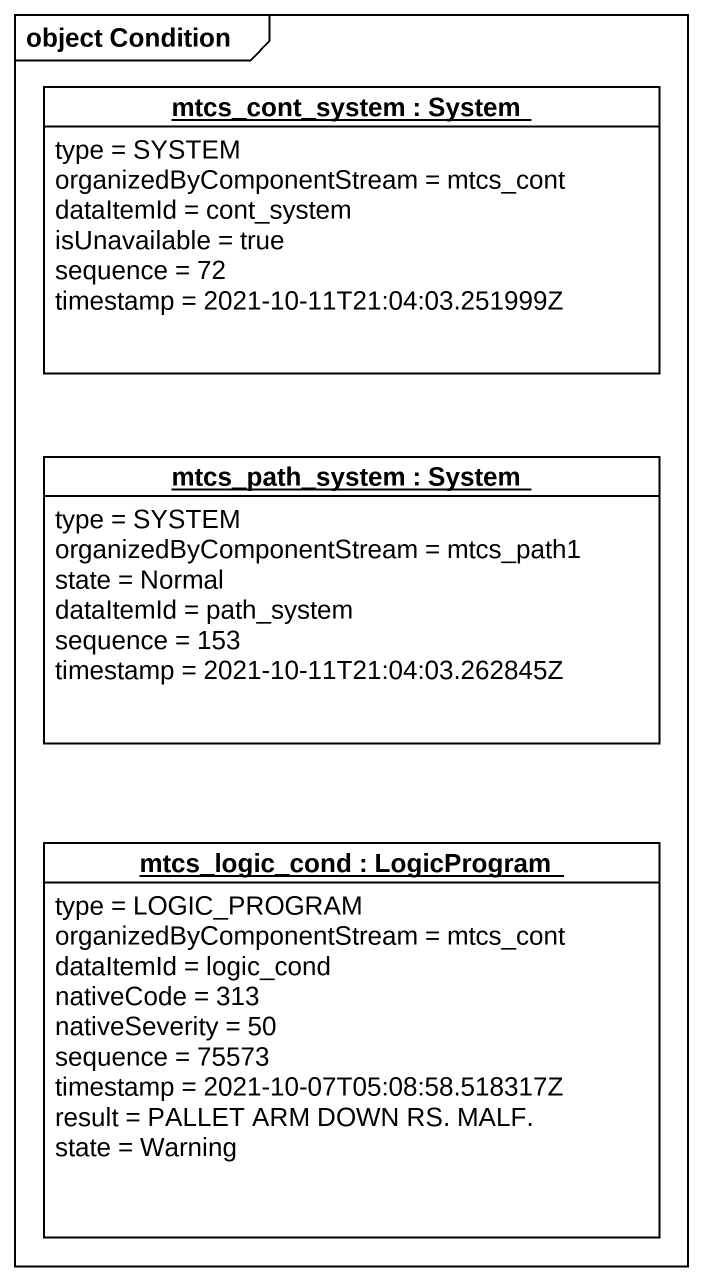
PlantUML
@startuml
mainframe object Condition
hide circle
hide empty members
object "mtcs_cont_system : System" as mtcs_cont_system {
  type = SYSTEM
  organizedByComponentStream = mtcs_cont
  dataItemId = cont_system
  isUnavailable = true
  sequence = 72
  timestamp = 2021-10-11T21:04:03.251999Z
}
object "mtcs_path_system : System" as mtcs_path_system {
  type = SYSTEM
  organizedByComponentStream = mtcs_path1
  state = Normal
  dataItemId = path_system
  sequence = 153
  timestamp = 2021-10-11T21:04:03.262845Z
}
object "mtcs_logic_cond : LogicProgram" as mtcs_logic_cond {
  type = LOGIC_PROGRAM
  organizedByComponentStream = mtcs_cont
  dataItemId = logic_cond
  nativeCode = 313
  nativeSeverity = 50
  sequence = 75573
  timestamp = 2021-10-07T05:08:58.518317Z
  result = PALLET ARM DOWN RS. MALF.
  state = Warning
}
@enduml
